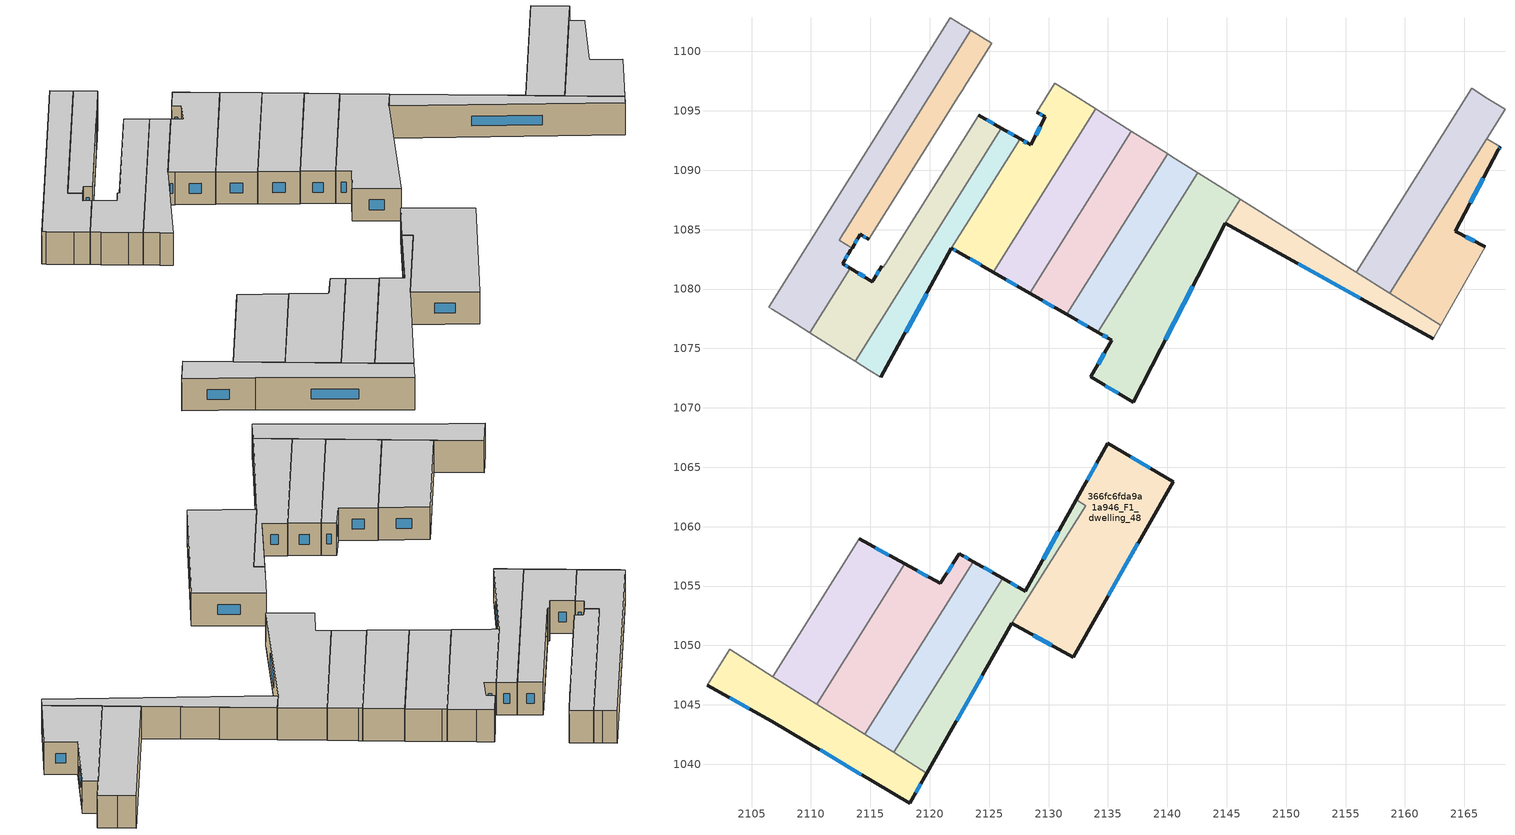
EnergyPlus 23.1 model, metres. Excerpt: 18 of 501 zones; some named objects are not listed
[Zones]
366fc6fda9a1a946_F1_dwelling_24
 floor to 366fc6fda9a1a946_F0_dwelling_24 (EU_floor_Construction): 2168.01,1091.97 2167.9,1091.76 2167.87,1091.71 2164.23,1084.88 2166.74,1083.54 2163.01,1076.96 2158.71,1079.65 2166.86,1092.64 z3
 wall outside (EU_wall_Construction): 2166.74,1083.54 2164.23,1084.88 2167.87,1091.71 2167.9,1091.76 2168.01,1091.97 z3:6
 wall to 366fc6fda9a1a946_F1_dwelling_12 (EU_wall_Construction): 2168.01,1091.97 2166.86,1092.64 z3:6
 wall adiabatic (EU_wall_Construction): 2163.01,1076.96 2166.74,1083.54 z3:6
 wall to 366fc6fda9a1a946_F1_dwelling_36 (EU_wall_Construction): 2158.71,1079.65 2163.01,1076.96 z3:6
 wall to 366fc6fda9a1a946_F1_dwelling_25 (EU_wall_Construction): 2166.86,1092.64 2158.71,1079.65 z3:6
 window (EU_Window_Construction): 2167.94,1091.83 2167.97,1091.9 / 2165.51,1087.27 2166.6,1089.31 / 2165.86,1084.01 2165.12,1084.41 z4.05:4.95
 ceiling to 366fc6fda9a1a946_F2_dwelling_24 (EU_floor_Construction): 2163.01,1076.96 2166.74,1083.54 2164.23,1084.88 2167.87,1091.71 2167.9,1091.76 2168.01,1091.97 2166.86,1092.64 2158.71,1079.65 z6
366fc6fda9a1a946_F1_dwelling_25
 floor to 366fc6fda9a1a946_F0_dwelling_25 (EU_floor_Construction): 2168.42,1095.12 2158.71,1079.65 2155.91,1081.41 2165.61,1096.88 z3
 wall to 366fc6fda9a1a946_F1_dwelling_26 (EU_wall_Construction): 2165.61,1096.88 2155.91,1081.41 z3:6
 wall to 366fc6fda9a1a946_F1_dwelling_12 (EU_wall_Construction): 2166.86,1092.64 2168.42,1095.12 2166.97,1096.03 z3:6
 wall to 366fc6fda9a1a946_F1_dwelling_36 (EU_wall_Construction): 2155.91,1081.41 2158.71,1079.65 z3:6
 wall to 366fc6fda9a1a946_F1_dwelling_13 (EU_wall_Construction): 2166.97,1096.03 2165.61,1096.88 z3:6
 ceiling to 366fc6fda9a1a946_F2_dwelling_25 (EU_floor_Construction): 2158.71,1079.65 2168.42,1095.12 2165.61,1096.88 2155.91,1081.41 z6
366fc6fda9a1a946_F1_dwelling_36
 floor to 366fc6fda9a1a946_F0_dwelling_36 (EU_floor_Construction): 2163.01,1076.96 2162.36,1075.83 2144.86,1085.53 2146.13,1087.54 z3
 wall outside (EU_wall_Construction): 2144.86,1085.53 2162.36,1075.83 z3:6
 wall to 366fc6fda9a1a946_F1_dwelling_37 (EU_wall_Construction): 2146.13,1087.54 2144.86,1085.53 z3:6
 wall adiabatic (EU_wall_Construction): 2162.36,1075.83 2163.01,1076.96 z3:6
 wall to 366fc6fda9a1a946_F1_dwelling_26 (EU_wall_Construction): 2155.9,1081.41 2153.1,1083.18 z3:6
 wall to 366fc6fda9a1a946_F1_dwelling_27 (EU_wall_Construction): 2153.1,1083.18 2150.29,1084.94 z3:6
 wall to 366fc6fda9a1a946_F1_dwelling_28 (EU_wall_Construction): 2150.29,1084.94 2146.13,1087.54 z3:6
 window (EU_Window_Construction): 2151,1082.12 2156.23,1079.23 z4.05:4.95
 ceiling to 366fc6fda9a1a946_F2_dwelling_36 (EU_floor_Construction): 2162.36,1075.83 2163.01,1076.96 2146.13,1087.54 2144.86,1085.53 z6
366fc6fda9a1a946_F1_dwelling_37
 floor to 366fc6fda9a1a946_F0_dwelling_37 (EU_floor_Construction): 2146.13,1087.54 2144.86,1085.53 2137.1,1070.47 2133.54,1072.61 2135.34,1075.69 2134.15,1076.36 2142.57,1089.78 z3
 wall outside (EU_wall_Construction): 2134.15,1076.36 2135.34,1075.69 2133.54,1072.61 2137.1,1070.47 2144.86,1085.53 z3:6
 wall to 366fc6fda9a1a946_F1_dwelling_38 (EU_wall_Construction): 2142.57,1089.78 2134.15,1076.36 z3:6
 wall to 366fc6fda9a1a946_F1_dwelling_29 (EU_wall_Construction): 2146.13,1087.54 2142.57,1089.78 z3:6
 window (EU_Window_Construction): 2134.7,1074.61 2134.17,1073.69 / 2134.57,1076.13 2134.92,1075.92 / 2139.83,1075.75 2142.14,1080.25 / 2134.79,1071.86 2135.85,1071.22 z4.05:4.95
 ceiling to 366fc6fda9a1a946_F2_dwelling_37 (EU_floor_Construction): 2137.1,1070.47 2144.86,1085.53 2146.13,1087.54 2142.57,1089.78 2134.15,1076.36 2135.34,1075.69 2133.54,1072.61 z6
366fc6fda9a1a946_F1_dwelling_38
 floor to 366fc6fda9a1a946_F0_dwelling_38 (EU_floor_Construction): 2142.57,1089.78 2134.15,1076.36 2131.55,1077.86 2140.02,1091.38 z3
 wall outside (EU_wall_Construction): 2131.55,1077.86 2134.15,1076.36 z3:6
 wall to 366fc6fda9a1a946_F1_dwelling_39 (EU_wall_Construction): 2140.02,1091.38 2131.55,1077.86 z3:6
 wall to 366fc6fda9a1a946_F1_dwelling_29 (EU_wall_Construction): 2142.57,1089.78 2140.33,1091.18 z3:6
 wall to 366fc6fda9a1a946_F1_dwelling_30 (EU_wall_Construction): 2140.33,1091.18 2140.02,1091.37 z3:6
 window (EU_Window_Construction): 2132.46,1077.33 2133.24,1076.89 z4.05:4.95
 ceiling to 366fc6fda9a1a946_F2_dwelling_38 (EU_floor_Construction): 2134.15,1076.36 2142.57,1089.78 2140.02,1091.38 2131.55,1077.86 z6
366fc6fda9a1a946_F1_dwelling_39
 floor to 366fc6fda9a1a946_F0_dwelling_39 (EU_floor_Construction): 2140.02,1091.38 2131.55,1077.86 2128.43,1079.65 2136.98,1093.29 z3
 wall outside (EU_wall_Construction): 2128.43,1079.65 2131.55,1077.86 z3:6
 wall to 366fc6fda9a1a946_F1_dwelling_40 (EU_wall_Construction): 2136.98,1093.29 2128.43,1079.65 z3:6
 wall to 366fc6fda9a1a946_F1_dwelling_30 (EU_wall_Construction): 2140.02,1091.37 2136.98,1093.29 z3:6
 window (EU_Window_Construction): 2129.52,1079.02 2130.45,1078.49 z4.05:4.95
 ceiling to 366fc6fda9a1a946_F2_dwelling_39 (EU_floor_Construction): 2131.55,1077.86 2140.02,1091.38 2136.98,1093.29 2128.43,1079.65 z6
366fc6fda9a1a946_F1_dwelling_40
 floor to 366fc6fda9a1a946_F0_dwelling_40 (EU_floor_Construction): 2136.98,1093.29 2128.43,1079.65 2125.33,1081.42 2133.96,1095.18 z3
 wall outside (EU_wall_Construction): 2125.33,1081.42 2128.43,1079.65 z3:6
 wall to 366fc6fda9a1a946_F1_dwelling_41 (EU_wall_Construction): 2133.96,1095.18 2125.33,1081.42 z3:6
 wall to 366fc6fda9a1a946_F1_dwelling_30 (EU_wall_Construction): 2136.98,1093.29 2134.34,1094.94 z3:6
 wall to 366fc6fda9a1a946_F1_dwelling_31 (EU_wall_Construction): 2134.34,1094.94 2133.96,1095.18 z3:6
 window (EU_Window_Construction): 2126.42,1080.8 2127.34,1080.27 z4.05:4.95
 ceiling to 366fc6fda9a1a946_F2_dwelling_40 (EU_floor_Construction): 2128.43,1079.65 2136.98,1093.29 2133.96,1095.18 2125.33,1081.42 z6
366fc6fda9a1a946_F1_dwelling_41
 floor to 366fc6fda9a1a946_F0_dwelling_41 (EU_floor_Construction): 2133.96,1095.18 2125.33,1081.42 2122.35,1083.14 2121.83,1083.44 2127.6,1092.64 2128.5,1092.13 2129.71,1094.5 2129,1094.87 2130.54,1097.33 z3
 wall outside (EU_wall_Construction): 2121.83,1083.44 2122.35,1083.14 2125.33,1081.42 / 2129,1094.87 2129.71,1094.5 2128.5,1092.13 2127.6,1092.64 z3:6
 wall to 366fc6fda9a1a946_F1_dwelling_42 (EU_wall_Construction): 2127.6,1092.64 2121.83,1083.44 z3:6
 wall to 366fc6fda9a1a946_F1_dwelling_33 (EU_wall_Construction): 2130.54,1097.33 2129,1094.87 z3:6
 wall to 366fc6fda9a1a946_F1_dwelling_31 (EU_wall_Construction): 2133.96,1095.18 2131.81,1096.53 z3:6
 wall to 366fc6fda9a1a946_F1_dwelling_32 (EU_wall_Construction): 2131.81,1096.53 2130.54,1097.33 z3:6
 window (EU_Window_Construction): 2122.01,1083.33 2122.16,1083.24 / 2128.18,1092.31 2127.91,1092.46 / 2129.28,1093.66 2128.92,1092.96 / 2129.25,1094.74 2129.46,1094.63 / 2123.39,1082.54 2124.28,1082.02 z4.05:4.95
 ceiling to 366fc6fda9a1a946_F2_dwelling_41 (EU_floor_Construction): 2125.33,1081.42 2133.96,1095.18 2130.54,1097.33 2129,1094.87 2129.71,1094.5 2128.5,1092.13 2127.6,1092.64 2121.83,1083.44 2122.35,1083.14 z6
366fc6fda9a1a946_F1_dwelling_42
 floor to 366fc6fda9a1a946_F0_dwelling_42 (EU_floor_Construction): 2127.6,1092.64 2121.83,1083.44 2115.88,1072.56 2113.72,1073.92 2126.03,1093.54 z3
 wall outside (EU_wall_Construction): 2115.88,1072.56 2121.83,1083.44 / 2127.6,1092.64 2126.03,1093.54 z3:6
 wall to 366fc6fda9a1a946_F1_dwelling_43 (EU_wall_Construction): 2126.03,1093.54 2113.72,1073.92 z3:6
 wall to 366fc6fda9a1a946_F1_dwelling_55 (EU_wall_Construction): 2113.72,1073.92 2114.9,1073.18 z3:6
 wall to 366fc6fda9a1a946_F1_dwelling_54 (EU_wall_Construction): 2114.9,1073.18 2115.88,1072.56 z3:6
 window (EU_Window_Construction): 2117.97,1076.38 2119.74,1079.62 / 2127.05,1092.95 2126.58,1093.22 z4.05:4.95
 ceiling to 366fc6fda9a1a946_F2_dwelling_42 (EU_floor_Construction): 2115.88,1072.56 2121.83,1083.44 2127.6,1092.64 2126.03,1093.54 2113.72,1073.92 z6
366fc6fda9a1a946_F1_dwelling_43
 floor to 366fc6fda9a1a946_F0_dwelling_43 (EU_floor_Construction): 2126.03,1093.54 2113.72,1073.92 2109.91,1076.31 2113.32,1081.74 2115.15,1080.63 2115.22,1080.75 2115.94,1081.93 2116.1,1081.84 2124.12,1094.63 z3
 wall outside (EU_wall_Construction): 2126.03,1093.54 2124.12,1094.63 / 2115.94,1081.93 2115.22,1080.75 2115.15,1080.63 2113.32,1081.74 z3:6
 wall to 366fc6fda9a1a946_F1_dwelling_44 (EU_wall_Construction): 2124.12,1094.63 2116.26,1082.09 2116.22,1082.03 2116.1,1081.84 2115.94,1081.93 z3:6
 wall to 366fc6fda9a1a946_F1_dwelling_46 (EU_wall_Construction): 2113.32,1081.74 2109.91,1076.31 z3:6
 wall to 366fc6fda9a1a946_F1_dwelling_56 (EU_wall_Construction): 2110.68,1075.83 2112.64,1074.6 z3:6
 wall to 366fc6fda9a1a946_F1_dwelling_55 (EU_wall_Construction): 2112.64,1074.6 2113.72,1073.92 z3:6
 wall to 366fc6fda9a1a946_F1_dwelling_57 (EU_wall_Construction): 2109.91,1076.31 2110.68,1075.83 z3:6
 window (EU_Window_Construction): 2125.36,1093.92 2124.79,1094.25 / 2114.51,1081.02 2113.96,1081.35 / 2115.69,1081.52 2115.48,1081.17 z4.05:4.95
 ceiling to 366fc6fda9a1a946_F2_dwelling_43 (EU_floor_Construction): 2113.72,1073.92 2126.03,1093.54 2124.12,1094.63 2116.1,1081.84 2115.94,1081.93 2115.22,1080.75 2115.15,1080.63 2113.32,1081.74 2109.91,1076.31 z6
366fc6fda9a1a946_F1_dwelling_45
 floor to 366fc6fda9a1a946_F0_dwelling_45 (EU_floor_Construction): 2125.2,1100.67 2122.86,1096.95 2122.84,1096.92 2114.85,1084.18 2114.16,1084.61 2113.45,1083.45 2112.36,1084.12 2112.68,1084.63 2112.74,1084.73 2112.83,1084.88 2123.43,1101.78 z3
 wall outside (EU_wall_Construction): 2113.45,1083.45 2114.16,1084.61 2114.85,1084.18 z3:6
 wall to 366fc6fda9a1a946_F1_dwelling_46 (EU_wall_Construction): 2123.43,1101.78 2112.83,1084.88 2112.74,1084.73 2112.68,1084.63 2112.36,1084.12 2113.45,1083.45 z3:6
 wall to 366fc6fda9a1a946_F1_dwelling_33 (EU_wall_Construction): 2123.43,1097.86 2125.2,1100.67 z3:6
 wall to 366fc6fda9a1a946_F1_dwelling_44 (EU_wall_Construction): 2114.85,1084.18 2122.23,1095.94 2122.37,1096.16 2122.84,1096.92 2122.86,1096.95 / 2122.87,1096.96 2123.43,1097.85 z3:6
 wall to 366fc6fda9a1a946_F1_dwelling_34 (EU_wall_Construction): 2125.2,1100.67 2123.43,1101.78 z3:6
 window (EU_Window_Construction): 2114.4,1084.46 2114.61,1084.33 / 2113.7,1083.86 2113.91,1084.2 z4.05:4.95
 ceiling to 366fc6fda9a1a946_F2_dwelling_45 (EU_floor_Construction): 2114.85,1084.18 2122.84,1096.92 2122.86,1096.95 2125.2,1100.67 2123.43,1101.78 2112.83,1084.88 2112.74,1084.73 2112.68,1084.63 2112.36,1084.12 2113.45,1083.45 2114.16,1084.61 z6
366fc6fda9a1a946_F1_dwelling_46
 floor to 366fc6fda9a1a946_F0_dwelling_46 (EU_floor_Construction): 2123.43,1101.78 2112.36,1084.12 2113.45,1083.45 2113.36,1083.3 2112.66,1082.15 2113.32,1081.74 2109.91,1076.31 2106.45,1078.48 2121.74,1102.85 z3
 wall outside (EU_wall_Construction): 2113.32,1081.74 2112.66,1082.15 2113.36,1083.3 2113.45,1083.45 z3:6
 wall to 366fc6fda9a1a946_F1_dwelling_47 (EU_wall_Construction): 2121.74,1102.85 2106.45,1078.48 z3:6
 wall to 366fc6fda9a1a946_F1_dwelling_58 (EU_wall_Construction): 2106.76,1078.29 2108.72,1077.06 z3:6
 wall to 366fc6fda9a1a946_F1_dwelling_35 (EU_wall_Construction): 2122.81,1102.17 2121.74,1102.85 z3:6
 wall to 366fc6fda9a1a946_F1_dwelling_57 (EU_wall_Construction): 2108.72,1077.06 2109.91,1076.31 z3:6
 wall to 366fc6fda9a1a946_F1_dwelling_59 (EU_wall_Construction): 2106.45,1078.48 2106.76,1078.29 z3:6
 wall to 366fc6fda9a1a946_F1_dwelling_34 (EU_wall_Construction): 2123.43,1101.78 2122.81,1102.17 z3:6
 window (EU_Window_Construction): 2112.9,1082.55 2113.11,1082.89 / 2113.09,1081.88 2112.89,1082 z4.05:4.95
 ceiling to 366fc6fda9a1a946_F2_dwelling_46 (EU_floor_Construction): 2113.32,1081.74 2112.66,1082.15 2113.36,1083.3 2113.45,1083.45 2112.36,1084.12 2123.43,1101.78 2121.74,1102.85 2106.45,1078.48 2109.91,1076.31 z6
366fc6fda9a1a946_F1_dwelling_48
 floor to 366fc6fda9a1a946_F0_dwelling_48 (EU_floor_Construction): 2140.47,1063.77 2132.06,1049 2126.91,1051.87 2133.11,1061.76 2132.33,1062.25 2134.98,1067.02 z3
 wall outside (EU_wall_Construction): 2126.91,1051.87 2132.06,1049 2140.47,1063.77 2134.98,1067.02 2132.33,1062.25 z3:6
 wall to 366fc6fda9a1a946_F1_dwelling_49 (EU_wall_Construction): 2132.33,1062.25 2133.11,1061.76 2126.91,1051.87 z3:6
 window (EU_Window_Construction): 2128.71,1050.86 2130.25,1050 / 2134.05,1065.34 2133.26,1063.92 / 2138.55,1064.91 2136.91,1065.88 / 2135.01,1054.18 2137.52,1058.59 z4.05:4.95
 ceiling to 366fc6fda9a1a946_F2_dwelling_48 (EU_floor_Construction): 2132.06,1049 2140.47,1063.77 2134.98,1067.02 2132.33,1062.25 2133.11,1061.76 2126.91,1051.87 z6
366fc6fda9a1a946_F1_dwelling_49
 floor to 366fc6fda9a1a946_F0_dwelling_49 (EU_floor_Construction): 2133.11,1061.76 2126.91,1051.87 2119.76,1039.25 2116.95,1041.01 2126.13,1055.66 2128.05,1054.58 2132.33,1062.25 z3
 wall outside (EU_wall_Construction): 2119.76,1039.25 2126.91,1051.87 / 2132.33,1062.25 2128.05,1054.58 2126.13,1055.66 z3:6
 wall to 366fc6fda9a1a946_F1_dwelling_50 (EU_wall_Construction): 2126.13,1055.66 2116.95,1041.01 z3:6
 wall to 366fc6fda9a1a946_F1_dwelling_60 (EU_wall_Construction): 2116.95,1041.01 2119.76,1039.25 z3:6
 window (EU_Window_Construction): 2122.26,1043.67 2124.4,1047.44 / 2127.37,1054.96 2126.8,1055.28 / 2130.83,1059.56 2129.55,1057.27 z4.05:4.95
 ceiling to 366fc6fda9a1a946_F2_dwelling_49 (EU_floor_Construction): 2119.76,1039.25 2126.91,1051.87 2133.11,1061.76 2132.33,1062.25 2128.05,1054.58 2126.13,1055.66 2116.95,1041.01 z6
366fc6fda9a1a946_F1_dwelling_50
 floor to 366fc6fda9a1a946_F0_dwelling_50 (EU_floor_Construction): 2126.13,1055.66 2116.95,1041.01 2114.54,1042.53 2123.65,1057.06 z3
 wall outside (EU_wall_Construction): 2126.13,1055.66 2123.65,1057.06 z3:6
 wall to 366fc6fda9a1a946_F1_dwelling_51 (EU_wall_Construction): 2123.65,1057.06 2114.54,1042.53 z3:6
 wall to 366fc6fda9a1a946_F1_dwelling_60 (EU_wall_Construction): 2114.54,1042.53 2116.95,1041.01 z3:6
 window (EU_Window_Construction): 2125.26,1056.15 2124.52,1056.57 z4.05:4.95
 ceiling to 366fc6fda9a1a946_F2_dwelling_50 (EU_floor_Construction): 2116.95,1041.01 2126.13,1055.66 2123.65,1057.06 2114.54,1042.53 z6
366fc6fda9a1a946_F1_dwelling_51
 floor to 366fc6fda9a1a946_F0_dwelling_51 (EU_floor_Construction): 2123.65,1057.06 2114.54,1042.53 2110.5,1045.05 2117.91,1056.86 2120.9,1055.23 2122.5,1057.72 z3
 wall outside (EU_wall_Construction): 2123.65,1057.06 2122.5,1057.72 2120.9,1055.23 2117.91,1056.86 z3:6
 wall to 366fc6fda9a1a946_F1_dwelling_52 (EU_wall_Construction): 2117.91,1056.86 2110.5,1045.05 z3:6
 wall to 366fc6fda9a1a946_F1_dwelling_60 (EU_wall_Construction): 2110.5,1045.05 2114.54,1042.53 z3:6
 window (EU_Window_Construction): 2119.85,1055.8 2118.96,1056.29 / 2121.94,1056.84 2121.46,1056.1 / 2123.25,1057.29 2122.9,1057.49 z4.05:4.95
 ceiling to 366fc6fda9a1a946_F2_dwelling_51 (EU_floor_Construction): 2114.54,1042.53 2123.65,1057.06 2122.5,1057.72 2120.9,1055.23 2117.91,1056.86 2110.5,1045.05 z6
366fc6fda9a1a946_F1_dwelling_52
 floor to 366fc6fda9a1a946_F0_dwelling_52 (EU_floor_Construction): 2117.91,1056.86 2110.5,1045.05 2106.79,1047.38 2114.05,1058.97 z3
 wall outside (EU_wall_Construction): 2117.91,1056.86 2114.05,1058.97 z3:6
 wall to 366fc6fda9a1a946_F1_dwelling_53 (EU_wall_Construction): 2114.05,1058.97 2106.79,1047.38 z3:6
 wall to 366fc6fda9a1a946_F1_dwelling_60 (EU_wall_Construction): 2106.79,1047.38 2110.5,1045.05 z3:6
 window (EU_Window_Construction): 2116.56,1057.6 2115.4,1058.23 z4.05:4.95
 ceiling to 366fc6fda9a1a946_F2_dwelling_52 (EU_floor_Construction): 2110.5,1045.05 2117.91,1056.86 2114.05,1058.97 2106.79,1047.38 z6
366fc6fda9a1a946_F1_dwelling_60
 floor to 366fc6fda9a1a946_F0_dwelling_60 (EU_floor_Construction): 2119.76,1039.25 2118.31,1036.71 2106.72,1043.63 2101.25,1046.64 2103.15,1049.67 z3
 wall outside (EU_wall_Construction): 2101.25,1046.64 2106.72,1043.63 2118.31,1036.71 2119.76,1039.25 z3:6
 wall to 366fc6fda9a1a946_F1_dwelling_61 (EU_wall_Construction): 2103.15,1049.67 2101.25,1046.64 z3:6
 wall to 366fc6fda9a1a946_F1_dwelling_53 (EU_wall_Construction): 2106.79,1047.39 2103.15,1049.67 z3:6
 window (EU_Window_Construction): 2103.16,1045.58 2104.8,1044.68 / 2118.82,1037.6 2119.25,1038.36 / 2110.78,1041.2 2114.25,1039.13 z4.05:4.95
 ceiling to 366fc6fda9a1a946_F2_dwelling_60 (EU_floor_Construction): 2118.31,1036.71 2119.76,1039.25 2103.15,1049.67 2101.25,1046.64 2106.72,1043.63 z6
[Building]
EU S2 Campaign: North Axis=0; Terrain=City; Solar Distribution=FullExterior
[Site:Location]
Bologna: Latitude=44.5; Longitude=11.25; Time Zone=1; Elevation=37
[SizingPeriod:WeatherFileDays]
AnnualSizingPeriod: Begin Month=1; Begin Day of Month=1; End Month=12; End Day of Month=31; Day of Week for Start Day=Monday; Use Weather File Daylight Saving Period=No; Use Weather File Rain and Snow Indicators=No
[MATERIAL]
EU_InternalMass_Material: Roughness=MediumRough; Thickness=0.1; Conductivity=1; Density=1800; Specific Heat=900; Thermal Absorptance=0.9; Solar Absorptance=0.7; Visible Absorptance=0.7
[MATERIAL:NOMASS] Roughness=MediumRough; Thermal Absorptance=0.9; Solar Absorptance=0.7; Visible Absorptance=0.7
Name | Thermal Resistance
EU_wall_NoMass | 0.890213
EU_floor_NoMass | 0.79516
[WINDOWMATERIAL:SIMPLEGLAZINGSYSTEM]
EU_Window_SimpleGlazing: UFactor=4.49146; Solar Heat Gain Coefficient=0.85; Visible Transmittance=0.85
[CONSTRUCTION]
EU_wall_Construction: EU_wall_NoMass
EU_floor_Construction: EU_floor_NoMass
EU_Window_Construction: EU_Window_SimpleGlazing
EU_InternalMass_Construction: EU_InternalMass_Material
[ZONE] Type=1; Multiplier=1; Ceiling Height=autocalculate; Floor Area=autocalculate; Part of Total Floor Area=Yes
Name | Volume
366fc6fda9a1a946_F1_dwelling_24 | 147.959
366fc6fda9a1a946_F1_dwelling_25 | 181.66
366fc6fda9a1a946_F1_dwelling_36 | 110.349
366fc6fda9a1a946_F1_dwelling_37 | 265.075
366fc6fda9a1a946_F1_dwelling_38 | 143.198
366fc6fda9a1a946_F1_dwelling_39 | 172.863
366fc6fda9a1a946_F1_dwelling_40 | 172.859
366fc6fda9a1a946_F1_dwelling_41 | 190.408
366fc6fda9a1a946_F1_dwelling_42 | 139.366
366fc6fda9a1a946_F1_dwelling_43 | 197.583
366fc6fda9a1a946_F1_dwelling_45 | 126.927
366fc6fda9a1a946_F1_dwelling_46 | 218.781
366fc6fda9a1a946_F1_dwelling_48 | 300.943
366fc6fda9a1a946_F1_dwelling_49 | 171.408
366fc6fda9a1a946_F1_dwelling_50 | 146.943
366fc6fda9a1a946_F1_dwelling_51 | 212.953
366fc6fda9a1a946_F1_dwelling_52 | 181.666
366fc6fda9a1a946_F1_dwelling_60 | 187.446
[INTERNALMASS] Construction=EU_InternalMass_Construction
Name | Zone or ZoneList | Surface Area
366fc6fda9a1a946_F1_dwelling_24_EU_InternalMass | 366fc6fda9a1a946_F1_dwelling_24 | 49.3206
366fc6fda9a1a946_F1_dwelling_25_EU_InternalMass | 366fc6fda9a1a946_F1_dwelling_25 | 60.553
366fc6fda9a1a946_F1_dwelling_36_EU_InternalMass | 366fc6fda9a1a946_F1_dwelling_36 | 36.783
366fc6fda9a1a946_F1_dwelling_37_EU_InternalMass | 366fc6fda9a1a946_F1_dwelling_37 | 88.3591
366fc6fda9a1a946_F1_dwelling_38_EU_InternalMass | 366fc6fda9a1a946_F1_dwelling_38 | 47.7329
366fc6fda9a1a946_F1_dwelling_39_EU_InternalMass | 366fc6fda9a1a946_F1_dwelling_39 | 57.6211
366fc6fda9a1a946_F1_dwelling_40_EU_InternalMass | 366fc6fda9a1a946_F1_dwelling_40 | 57.6196
366fc6fda9a1a946_F1_dwelling_41_EU_InternalMass | 366fc6fda9a1a946_F1_dwelling_41 | 63.4692
366fc6fda9a1a946_F1_dwelling_42_EU_InternalMass | 366fc6fda9a1a946_F1_dwelling_42 | 46.4546
366fc6fda9a1a946_F1_dwelling_43_EU_InternalMass | 366fc6fda9a1a946_F1_dwelling_43 | 65.86
366fc6fda9a1a946_F1_dwelling_45_EU_InternalMass | 366fc6fda9a1a946_F1_dwelling_45 | 42.3056
366fc6fda9a1a946_F1_dwelling_46_EU_InternalMass | 366fc6fda9a1a946_F1_dwelling_46 | 72.9262
366fc6fda9a1a946_F1_dwelling_48_EU_InternalMass | 366fc6fda9a1a946_F1_dwelling_48 | 100.316
366fc6fda9a1a946_F1_dwelling_49_EU_InternalMass | 366fc6fda9a1a946_F1_dwelling_49 | 57.1354
366fc6fda9a1a946_F1_dwelling_50_EU_InternalMass | 366fc6fda9a1a946_F1_dwelling_50 | 48.981
366fc6fda9a1a946_F1_dwelling_51_EU_InternalMass | 366fc6fda9a1a946_F1_dwelling_51 | 70.9843
366fc6fda9a1a946_F1_dwelling_52_EU_InternalMass | 366fc6fda9a1a946_F1_dwelling_52 | 60.5554
366fc6fda9a1a946_F1_dwelling_60_EU_InternalMass | 366fc6fda9a1a946_F1_dwelling_60 | 62.4819
[OTHEREQUIPMENT] Fuel Type=Electricity; Design Level Calculation Method=Watts/Area; Power per Zone Floor Area=1; Fraction Latent=0; Fraction Radiant=0; Fraction Lost=0; Carbon Dioxide Generation Rate=0; EndUse Subcategory=EU_Step8_InternalGains
Name | Zone or ZoneList or Space or SpaceList | Schedule
EU_Step8_InternalGain_366fc6fda9a1a946_F1_dwelling_24_f000 | 366fc6fda9a1a946_F1_dwelling_24 | EU_Step8_GainSchedule_366fc6fda9a1a946_F1_dwelling_24_f000
EU_Step8_InternalGain_366fc6fda9a1a946_F1_dwelling_25_f000 | 366fc6fda9a1a946_F1_dwelling_25 | EU_Step8_GainSchedule_366fc6fda9a1a946_F1_dwelling_25_f000
EU_Step8_InternalGain_366fc6fda9a1a946_F1_dwelling_36_f000 | 366fc6fda9a1a946_F1_dwelling_36 | EU_Step8_GainSchedule_366fc6fda9a1a946_F1_dwelling_36_f000
EU_Step8_InternalGain_366fc6fda9a1a946_F1_dwelling_37_f000 | 366fc6fda9a1a946_F1_dwelling_37 | EU_Step8_GainSchedule_366fc6fda9a1a946_F1_dwelling_37_f000
EU_Step8_InternalGain_366fc6fda9a1a946_F1_dwelling_38_f000 | 366fc6fda9a1a946_F1_dwelling_38 | EU_Step8_GainSchedule_366fc6fda9a1a946_F1_dwelling_38_f000
EU_Step8_InternalGain_366fc6fda9a1a946_F1_dwelling_39_f000 | 366fc6fda9a1a946_F1_dwelling_39 | EU_Step8_GainSchedule_366fc6fda9a1a946_F1_dwelling_39_f000
EU_Step8_InternalGain_366fc6fda9a1a946_F1_dwelling_40_f000 | 366fc6fda9a1a946_F1_dwelling_40 | EU_Step8_GainSchedule_366fc6fda9a1a946_F1_dwelling_40_f000
EU_Step8_InternalGain_366fc6fda9a1a946_F1_dwelling_41_f000 | 366fc6fda9a1a946_F1_dwelling_41 | EU_Step8_GainSchedule_366fc6fda9a1a946_F1_dwelling_41_f000
EU_Step8_InternalGain_366fc6fda9a1a946_F1_dwelling_42_f000 | 366fc6fda9a1a946_F1_dwelling_42 | EU_Step8_GainSchedule_366fc6fda9a1a946_F1_dwelling_42_f000
EU_Step8_InternalGain_366fc6fda9a1a946_F1_dwelling_43_f000 | 366fc6fda9a1a946_F1_dwelling_43 | EU_Step8_GainSchedule_366fc6fda9a1a946_F1_dwelling_43_f000
EU_Step8_InternalGain_366fc6fda9a1a946_F1_dwelling_45_f000 | 366fc6fda9a1a946_F1_dwelling_45 | EU_Step8_GainSchedule_366fc6fda9a1a946_F1_dwelling_45_f000
EU_Step8_InternalGain_366fc6fda9a1a946_F1_dwelling_46_f000 | 366fc6fda9a1a946_F1_dwelling_46 | EU_Step8_GainSchedule_366fc6fda9a1a946_F1_dwelling_46_f000
EU_Step8_InternalGain_366fc6fda9a1a946_F1_dwelling_48_f000 | 366fc6fda9a1a946_F1_dwelling_48 | EU_Step8_GainSchedule_366fc6fda9a1a946_F1_dwelling_48_f000
EU_Step8_InternalGain_366fc6fda9a1a946_F1_dwelling_49_f000 | 366fc6fda9a1a946_F1_dwelling_49 | EU_Step8_GainSchedule_366fc6fda9a1a946_F1_dwelling_49_f000
EU_Step8_InternalGain_366fc6fda9a1a946_F1_dwelling_50_f000 | 366fc6fda9a1a946_F1_dwelling_50 | EU_Step8_GainSchedule_366fc6fda9a1a946_F1_dwelling_50_f000
EU_Step8_InternalGain_366fc6fda9a1a946_F1_dwelling_51_f000 | 366fc6fda9a1a946_F1_dwelling_51 | EU_Step8_GainSchedule_366fc6fda9a1a946_F1_dwelling_51_f000
EU_Step8_InternalGain_366fc6fda9a1a946_F1_dwelling_52_f000 | 366fc6fda9a1a946_F1_dwelling_52 | EU_Step8_GainSchedule_366fc6fda9a1a946_F1_dwelling_52_f000
EU_Step8_InternalGain_366fc6fda9a1a946_F1_dwelling_60_f000 | 366fc6fda9a1a946_F1_dwelling_60 | EU_Step8_GainSchedule_366fc6fda9a1a946_F1_dwelling_60_f000
[ZONEVENTILATION:DESIGNFLOWRATE] Schedule=EU_AlwaysOn; Design Flow Rate Calculation Method=AirChanges/Hour; Air Changes per Hour=0.718634; Ventilation Type=Natural; Fan Pressure Rise=0; Fan Total Efficiency=1; Constant Term Coefficient=1; Temperature Term Coefficient=0; Velocity Term Coefficient=0; Velocity Squared Term Coefficient=0; Minimum Indoor Temperature=-100; Maximum Indoor Temperature=100; Delta Temperature=-100; Minimum Outdoor Temperature=-100; Maximum Outdoor Temperature=100; Maximum Wind Speed=40
Name | Zone or ZoneList or Space or SpaceList
EU_ConstantAir_366fc6fda9a1a946_F1_dwelling_24 | 366fc6fda9a1a946_F1_dwelling_24
EU_ConstantAir_366fc6fda9a1a946_F1_dwelling_25 | 366fc6fda9a1a946_F1_dwelling_25
EU_ConstantAir_366fc6fda9a1a946_F1_dwelling_36 | 366fc6fda9a1a946_F1_dwelling_36
EU_ConstantAir_366fc6fda9a1a946_F1_dwelling_37 | 366fc6fda9a1a946_F1_dwelling_37
EU_ConstantAir_366fc6fda9a1a946_F1_dwelling_38 | 366fc6fda9a1a946_F1_dwelling_38
EU_ConstantAir_366fc6fda9a1a946_F1_dwelling_39 | 366fc6fda9a1a946_F1_dwelling_39
EU_ConstantAir_366fc6fda9a1a946_F1_dwelling_40 | 366fc6fda9a1a946_F1_dwelling_40
EU_ConstantAir_366fc6fda9a1a946_F1_dwelling_41 | 366fc6fda9a1a946_F1_dwelling_41
EU_ConstantAir_366fc6fda9a1a946_F1_dwelling_42 | 366fc6fda9a1a946_F1_dwelling_42
EU_ConstantAir_366fc6fda9a1a946_F1_dwelling_43 | 366fc6fda9a1a946_F1_dwelling_43
EU_ConstantAir_366fc6fda9a1a946_F1_dwelling_45 | 366fc6fda9a1a946_F1_dwelling_45
EU_ConstantAir_366fc6fda9a1a946_F1_dwelling_46 | 366fc6fda9a1a946_F1_dwelling_46
EU_ConstantAir_366fc6fda9a1a946_F1_dwelling_48 | 366fc6fda9a1a946_F1_dwelling_48
EU_ConstantAir_366fc6fda9a1a946_F1_dwelling_49 | 366fc6fda9a1a946_F1_dwelling_49
EU_ConstantAir_366fc6fda9a1a946_F1_dwelling_50 | 366fc6fda9a1a946_F1_dwelling_50
EU_ConstantAir_366fc6fda9a1a946_F1_dwelling_51 | 366fc6fda9a1a946_F1_dwelling_51
EU_ConstantAir_366fc6fda9a1a946_F1_dwelling_52 | 366fc6fda9a1a946_F1_dwelling_52
EU_ConstantAir_366fc6fda9a1a946_F1_dwelling_60 | 366fc6fda9a1a946_F1_dwelling_60
[HVACTEMPLATE:ZONE:IDEALLOADSAIRSYSTEM] System Availability Schedule=EU_AlwaysOn; Maximum Heating Supply Air Temperature=50; Minimum Cooling Supply Air Temperature=13; Maximum Heating Supply Air Humidity Ratio=0.0156; Minimum Cooling Supply Air Humidity Ratio=0.0077; Heating Limit=NoLimit; Cooling Limit=NoLimit; Heating Availability Schedule=EU_AlwaysOn; Cooling Availability Schedule=EU_CoolingOff; Dehumidification Control Type=ConstantSensibleHeatRatio; Cooling Sensible Heat Ratio=0.7; Dehumidification Setpoint=60; Humidification Control Type=None; Humidification Setpoint=30; Outdoor Air Method=None; Outdoor Air Flow Rate per Person=0.00944; Outdoor Air Flow Rate per Zone Floor Area=0; Outdoor Air Flow Rate per Zone=0; Demand Controlled Ventilation Type=None; Outdoor Air Economizer Type=NoEconomizer; Heat Recovery Type=None; Sensible Heat Recovery Effectiveness=0.7; Latent Heat Recovery Effectiveness=0.65
Name | Template Thermostat
366fc6fda9a1a946_F1_dwelling_24 | EU_HeatOnly_366fc6fda9a1a946_F1_dwelling_24
366fc6fda9a1a946_F1_dwelling_25 | EU_HeatOnly_366fc6fda9a1a946_F1_dwelling_25
366fc6fda9a1a946_F1_dwelling_36 | EU_HeatOnly_366fc6fda9a1a946_F1_dwelling_36
366fc6fda9a1a946_F1_dwelling_37 | EU_HeatOnly_366fc6fda9a1a946_F1_dwelling_37
366fc6fda9a1a946_F1_dwelling_38 | EU_HeatOnly_366fc6fda9a1a946_F1_dwelling_38
366fc6fda9a1a946_F1_dwelling_39 | EU_HeatOnly_366fc6fda9a1a946_F1_dwelling_39
366fc6fda9a1a946_F1_dwelling_40 | EU_HeatOnly_366fc6fda9a1a946_F1_dwelling_40
366fc6fda9a1a946_F1_dwelling_41 | EU_HeatOnly_366fc6fda9a1a946_F1_dwelling_41
366fc6fda9a1a946_F1_dwelling_42 | EU_HeatOnly_366fc6fda9a1a946_F1_dwelling_42
366fc6fda9a1a946_F1_dwelling_43 | EU_HeatOnly_366fc6fda9a1a946_F1_dwelling_43
366fc6fda9a1a946_F1_dwelling_45 | EU_HeatOnly_366fc6fda9a1a946_F1_dwelling_45
366fc6fda9a1a946_F1_dwelling_46 | EU_HeatOnly_366fc6fda9a1a946_F1_dwelling_46
366fc6fda9a1a946_F1_dwelling_48 | EU_HeatOnly_366fc6fda9a1a946_F1_dwelling_48
366fc6fda9a1a946_F1_dwelling_49 | EU_HeatOnly_366fc6fda9a1a946_F1_dwelling_49
366fc6fda9a1a946_F1_dwelling_50 | EU_HeatOnly_366fc6fda9a1a946_F1_dwelling_50
366fc6fda9a1a946_F1_dwelling_51 | EU_HeatOnly_366fc6fda9a1a946_F1_dwelling_51
366fc6fda9a1a946_F1_dwelling_52 | EU_HeatOnly_366fc6fda9a1a946_F1_dwelling_52
366fc6fda9a1a946_F1_dwelling_60 | EU_HeatOnly_366fc6fda9a1a946_F1_dwelling_60
[SIZING:ZONE] Zone Cooling Design Supply Air Temperature Input Method=SupplyAirTemperature; Zone Cooling Design Supply Air Temperature=13; Zone Heating Design Supply Air Temperature Input Method=SupplyAirTemperature; Zone Heating Design Supply Air Temperature=50; Zone Cooling Design Supply Air Humidity Ratio=0.008; Zone Heating Design Supply Air Humidity Ratio=0.008; Cooling Design Air Flow Method=DesignDay; Cooling Design Air Flow Rate=0; Cooling Minimum Air Flow per Zone Floor Area=0.000762; Cooling Minimum Air Flow=0; Cooling Minimum Air Flow Fraction=0.2; Heating Design Air Flow Method=DesignDay; Heating Design Air Flow Rate=0; Heating Maximum Air Flow per Zone Floor Area=0.002032; Heating Maximum Air Flow=0.141576; Heating Maximum Air Flow Fraction=0.3; Account for Dedicated Outdoor Air System=No; Dedicated Outdoor Air System Control Strategy=NeutralSupplyAir; Dedicated Outdoor Air Low Setpoint Temperature for Design=autosize; Dedicated Outdoor Air High Setpoint Temperature for Design=autosize; Zone Load Sizing Method=Sensible Load Only No Latent Load; Zone Latent Cooling Design Supply Air Humidity Ratio Input Method=HumidityRatioDifference; Zone Cooling Design Supply Air Humidity Ratio Difference=0.005; Zone Latent Heating Design Supply Air Humidity Ratio Input Method=HumidityRatioDifference; Zone Humidification Design Supply Air Humidity Ratio Difference=0.005
366fc6fda9a1a946_F1_dwelling_24; 366fc6fda9a1a946_F1_dwelling_25; 366fc6fda9a1a946_F1_dwelling_36; 366fc6fda9a1a946_F1_dwelling_37; 366fc6fda9a1a946_F1_dwelling_38; 366fc6fda9a1a946_F1_dwelling_39; 366fc6fda9a1a946_F1_dwelling_40; 366fc6fda9a1a946_F1_dwelling_41; 366fc6fda9a1a946_F1_dwelling_42; 366fc6fda9a1a946_F1_dwelling_43; 366fc6fda9a1a946_F1_dwelling_45; 366fc6fda9a1a946_F1_dwelling_46; 366fc6fda9a1a946_F1_dwelling_48; 366fc6fda9a1a946_F1_dwelling_49; 366fc6fda9a1a946_F1_dwelling_50; 366fc6fda9a1a946_F1_dwelling_51; 366fc6fda9a1a946_F1_dwelling_52; 366fc6fda9a1a946_F1_dwelling_60
[SCHEDULE:CONSTANT]
Name | Hourly Value
EU_AlwaysOn | 1
EU_CoolingOff | 0
[SCHEDULE:FILE] Column Number=1; Rows to Skip at Top=0; Number of Hours of Data=8760; Column Separator=Comma; Interpolate to Timestep=No; Minutes per Item=60; Adjust Schedule for Daylight Savings=Yes
Name | File
EU_Step8_GainSchedule_366fc6fda9a1a946_F1_dwelling_24_f000 | ../../schedules/366fc6fda9a1a946/366fc6fda9a1a946_F1_dwelling_24_f000_gain.csv
EU_Step8_GainSchedule_366fc6fda9a1a946_F1_dwelling_25_f000 | ../../schedules/366fc6fda9a1a946/366fc6fda9a1a946_F1_dwelling_25_f000_gain.csv
EU_Step8_GainSchedule_366fc6fda9a1a946_F1_dwelling_36_f000 | ../../schedules/366fc6fda9a1a946/366fc6fda9a1a946_F1_dwelling_36_f000_gain.csv
EU_Step8_GainSchedule_366fc6fda9a1a946_F1_dwelling_37_f000 | ../../schedules/366fc6fda9a1a946/366fc6fda9a1a946_F1_dwelling_37_f000_gain.csv
EU_Step8_GainSchedule_366fc6fda9a1a946_F1_dwelling_38_f000 | ../../schedules/366fc6fda9a1a946/366fc6fda9a1a946_F1_dwelling_38_f000_gain.csv
EU_Step8_GainSchedule_366fc6fda9a1a946_F1_dwelling_39_f000 | ../../schedules/366fc6fda9a1a946/366fc6fda9a1a946_F1_dwelling_39_f000_gain.csv
EU_Step8_GainSchedule_366fc6fda9a1a946_F1_dwelling_40_f000 | ../../schedules/366fc6fda9a1a946/366fc6fda9a1a946_F1_dwelling_40_f000_gain.csv
EU_Step8_GainSchedule_366fc6fda9a1a946_F1_dwelling_41_f000 | ../../schedules/366fc6fda9a1a946/366fc6fda9a1a946_F1_dwelling_41_f000_gain.csv
EU_Step8_GainSchedule_366fc6fda9a1a946_F1_dwelling_42_f000 | ../../schedules/366fc6fda9a1a946/366fc6fda9a1a946_F1_dwelling_42_f000_gain.csv
EU_Step8_GainSchedule_366fc6fda9a1a946_F1_dwelling_43_f000 | ../../schedules/366fc6fda9a1a946/366fc6fda9a1a946_F1_dwelling_43_f000_gain.csv
EU_Step8_GainSchedule_366fc6fda9a1a946_F1_dwelling_45_f000 | ../../schedules/366fc6fda9a1a946/366fc6fda9a1a946_F1_dwelling_45_f000_gain.csv
EU_Step8_GainSchedule_366fc6fda9a1a946_F1_dwelling_46_f000 | ../../schedules/366fc6fda9a1a946/366fc6fda9a1a946_F1_dwelling_46_f000_gain.csv
EU_Step8_GainSchedule_366fc6fda9a1a946_F1_dwelling_48_f000 | ../../schedules/366fc6fda9a1a946/366fc6fda9a1a946_F1_dwelling_48_f000_gain.csv
EU_Step8_GainSchedule_366fc6fda9a1a946_F1_dwelling_49_f000 | ../../schedules/366fc6fda9a1a946/366fc6fda9a1a946_F1_dwelling_49_f000_gain.csv
EU_Step8_GainSchedule_366fc6fda9a1a946_F1_dwelling_50_f000 | ../../schedules/366fc6fda9a1a946/366fc6fda9a1a946_F1_dwelling_50_f000_gain.csv
EU_Step8_GainSchedule_366fc6fda9a1a946_F1_dwelling_51_f000 | ../../schedules/366fc6fda9a1a946/366fc6fda9a1a946_F1_dwelling_51_f000_gain.csv
EU_Step8_GainSchedule_366fc6fda9a1a946_F1_dwelling_52_f000 | ../../schedules/366fc6fda9a1a946/366fc6fda9a1a946_F1_dwelling_52_f000_gain.csv
EU_Step8_GainSchedule_366fc6fda9a1a946_F1_dwelling_60_f000 | ../../schedules/366fc6fda9a1a946/366fc6fda9a1a946_F1_dwelling_60_f000_gain.csv
